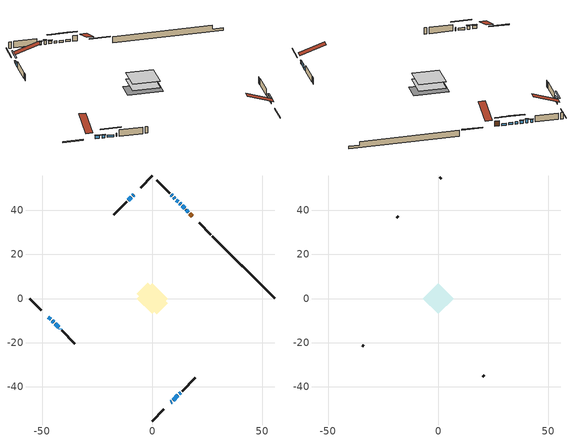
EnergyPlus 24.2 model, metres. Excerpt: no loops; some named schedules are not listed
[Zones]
conditioned space
 floor adiabatic (AdiabaticFloorConstruction): -6.96,0 0,6.96 6.96,0 0,-6.96 z1.13
 floor foundation (Slab1 construction): -7.08,2.05 -2.05,7.08 7.08,-2.05 2.05,-7.08 z-1.13
 wall outside (RimJoist1 construction): 0,-55.57 5.31,-50.26 / -55.57,0 -50.26,-5.31 / 0,55.57 -5.31,50.26 / 26.6,28.96 21.29,34.27 z1.13:1.43
 wall outside (AdiabaticWallConstruction 1): 18.19,37.37 17.04,38.52 z1.13:3.16
 wall outside (AdiabaticWallConstruction): 8.41,-47.16 8.79,-46.77 / 12.28,-43.29 12.93,-42.64 / -41.81,-13.75 -41.71,-13.86 z1.13:2.35; 9.45,-46.12 11.62,-43.94 z1.13:2.65; -47.16,-8.41 -46.12,-9.45 z1.13:2.25; -45.46,-10.11 -44.74,-10.82 z1.13:2.27; 16.39,39.18 15.31,40.26 z1.13:1.92; 14.65,40.91 13.57,41.99 / 12.92,42.65 12.38,43.19 / -8.41,47.16 -8.95,46.62 / -44.09,-11.48 -42.47,-13.1 z1.13:1.97; 11.72,43.84 10.97,44.6 z1.13:2.22; 10.31,45.26 9.72,45.85 z1.13:2.5; 9.06,46.51 8.56,47.01 z1.13:2.2; -9.6,45.96 -10.97,44.59 z1.13:2.48
 wall outside (Wall1 construction): 13.58,-41.98 19.51,-36.05 / -41.05,-14.51 -35.12,-20.44 / -11.63,43.94 -17.56,38.01 / 7.9,47.67 1.97,53.6 z1.13:3.57
 wall foundation (FoundationWall1 construction): 27.26,28.31,-1.13 27.26,28.31,1.13 52.73,2.83,1.13 52.73,2.83,-0.29 55.57,0,-0.29 55.57,0,-1.13
 window (WindowConstruction 7): 8.41,-47.16 8.79,-46.77 z1.13:2.35
 window (WindowConstruction 4): 9.45,-46.12 11.62,-43.94 z1.13:2.65
 window (WindowConstruction 5): -47.16,-8.41 -46.12,-9.45 z1.13:2.25
 window (WindowConstruction 6): -45.46,-10.11 -44.74,-10.82 z1.13:2.27
 window (WindowConstruction 10): 16.39,39.18 15.31,40.26 z1.13:1.92
 window (WindowConstruction 11): 14.65,40.91 13.57,41.99 z1.13:1.97
 window (WindowConstruction 12): 12.92,42.65 12.38,43.19 z1.13:1.97
 window (WindowConstruction 13): -8.41,47.16 -8.95,46.62 z1.13:1.97
 window (WindowConstruction 14): -44.08,-11.48 -42.47,-13.1 z1.13:1.97
 window (WindowConstruction 8): 12.28,-43.29 12.93,-42.64 z1.13:2.35
 window (WindowConstruction 9): -41.81,-13.76 -41.71,-13.86 z1.13:2.35
 window (WindowConstruction): 11.72,43.84 10.97,44.6 z1.13:2.22
 window (WindowConstruction 1): 10.31,45.26 9.72,45.85 z1.13:2.5
 window (WindowConstruction 2): 9.06,46.51 8.56,47.01 z1.13:2.2
 window (WindowConstruction 3): -9.6,45.96 -10.97,44.59 z1.13:2.48
 door (Door): 18.19,37.37 17.04,38.52 z1.13:3.16
 ceiling adiabatic (AdiabaticFloorConstruction): 0,-6.96 6.96,0 0,6.96 -6.96,0 z1.13
attic - vented
 floor to conditioned space (Floor1 construction Reversed): -6.96,0 0,6.96 6.96,0 0,-6.96 z3.57
 wall outside (Wall2 construction): 20.17,-35.4 20.82,-34.74 / -34.46,-21.1 -33.81,-21.76 / -18.21,37.35 -18.87,36.7 / 1.31,54.25 0.66,54.91 z1.13:3.57
 roof outside (Roof1 construction): 7.75,-47.81,3.57 0.97,-41.03,6.76 -0.82,-42.82,6.76 5.96,-49.6,3.57; -47.81,-7.75,3.57 -41.03,-0.97,6.76 -42.82,0.82,6.76 -49.6,-5.96,3.57; -7.75,47.81,3.57 -0.97,41.03,6.76 0.82,42.82,6.76 -5.96,49.6,3.57; 18.85,36.71,3.57 12.07,29.93,6.76 13.86,28.15,6.76 20.64,34.93,3.57
shading: 11.76,-43.8 9.31,-46.26 9.6,-46.55 12.06,-44.09 z2.86; -45.97,-9.59 -47.3,-8.27 -47.59,-8.56 -46.26,-9.88 z2.45; -44.6,-10.97 -45.6,-9.96 -45.89,-10.25 -44.89,-11.26 z2.47; 13.44,42.12 18.25,37.31 18.54,37.6 13.73,42.41 z4.56; 11.71,43.86 16.52,39.05 16.81,39.34 12,44.15 z4.61; 10.51,45.05 14.78,40.78 15.07,41.07 10.8,45.34 z4.61; -10.81,44.75 -6.54,49.02 -6.83,49.31 -11.1,45.04 z4.61; -40.6,-14.96 -45.95,-9.61 -46.24,-9.91 -40.89,-15.26 z4.61; 10.82,44.74 11.86,43.7 12.15,43.99 11.11,45.03 z2.42; 9.57,45.99 10.45,45.11 10.74,45.41 9.86,46.28 z2.7; 8.41,47.15 9.2,46.36 9.49,46.65 8.71,47.44 z2.4; -11.11,44.45 -9.46,46.1 -9.75,46.39 -11.4,44.74 z2.68
[Building]
Building 1: Terrain=Suburbs
[Site:Location]
Edmonton Intl AP_AB: Latitude {deg}=53.31; Longitude {deg}=-113.58; Time Zone {hr}=-7; Elevation {m}=723; Keep Site Location Information=Yes
[Site:GroundTemperature:Shallow]
-1.56185, -3.61833, -3.78302, -2.80711, 1.11059, 5.01004, 8.39065, 10.5322, 10.7141, 8.97234, 5.67794, 1.89811
[Site:WaterMainsTemperature]
Calculation Method=Schedule; Temperature Schedule=mains temperature schedule
[Material] Roughness=Rough; Thermal Absorptance=0.9
Name | Thickness {m} | Conductivity {W/m-K} | Density {kg/m3} | Specific Heat {J/kg-K} | Solar Absorptance | Visible Absorptance
asphalt or fiberglass shingles | 0.00635 | 0.162714 | 1121.4 | 1465.45 | 0.4 | 0.4
ceiling loosefill ins | 0.169333 | 0.0480833 | 16.02 | 1046.75 | 0.7 | 0.7
ceiling stud and cavity | 0.1397 | 0.550941 | 65.682 | 1177.47 | 0.7 | 0.7
concrete 4.0 in. | 0.1016 | 1.803125 | 2242.8 | 837.4 | 0.7 | 0.7
concrete 8.0 in. | 0.2032 | 1.803125 | 2242.8 | 837.4 | 0.7 | 0.7
door material | 0.04445 | 0.053851 | 512.64 | 1214.23 | 0.7 | 0.7
exterior vertical ins | 0.0457286 | 0.029427 | 32.04 | 1214.23 | 0.7 | 0.7
floor covering | 0.0127 | 0.0433444 | 54.468 | 1339.84 | 0.6 | 0.6
floor rigid ins; wall rigid ins | 0.512978 | 0.029427 | 32.04 | 1214.23 | 0.7 | 0.7
floor stud and cavity | 0.1397 | 1.75129 | 37.0049 | 1207.88 | 0.7 | 0.7
furniture material conditioned space 1 | 0.1524 | 0.115458 | 640.8 | 1214.23 | 0.6 | 0.6
gypsum board | 0.0127 | 0.160291 | 801 | 837.4 | 0.6 | 0.6
gypsum board 1 | 0.0127 | 0.160291 | 801 | 837.4 | 0.7 | 0.7
osb sheathing 0.5 in. | 0.0127 | 0.115458 | 512.64 | 1214.23 | 0.7 | 0.7
osb sheathing 0.75 in. | 0.01905 | 0.115458 | 512.64 | 1214.23 | 0.7 | 0.7
osb sheathing 2.0 in. | 0.0508 | 0.115458 | 512.64 | 1214.23 | 0.7 | 0.7
rim joist stud and cavity | 0.0508 | 0.0314757 | 125.044 | 1163.47 | 0.6 | 0.6
wall stud and cavity | 0.1397 | 0.100302 | 139.0536 | 1170.24 | 0.7 | 0.7
wall stud and cavity 1 | 0.0889 | 6.1454 | 50.32683 | 1063.81 | 0.6 | 0.6
wall stud and cavity 2 | 0.0889 | 0.380278 | 52.3479 | 1209.89 | 0.7 | 0.7
wall stud and cavity 3 | 0.0889 | 0.391764 | 83.0341 | 1211.67 | 0.7 | 0.7
wood siding | 0.0254 | 0.102417 | 544.68 | 1172.36 | 0.4 | 0.4
wood siding 1 | 0.00254 | 0.102417 | 544.68 | 1172.36 | 0.4 | 0.4
wood siding 2; wood siding 3; wood siding 4 | 0.0254 | 0.102417 | 544.68 | 1172.36 | 0.7 | 0.7
[WindowMaterial:SimpleGlazingSystem]
Name | U-Factor {W/m2-K} | Solar Heat Gain Coefficient
WindowMaterial | 2.47447 | 0.47
WindowMaterial 1 | 2.30697 | 0.54
WindowMaterial 10 | 2.39101 | 0.51
WindowMaterial 11 | 2.55567 | 0.45
WindowMaterial 12 | 4.732613 | 0.54
WindowMaterial 2 | 2.52046 | 0.59
WindowMaterial 3 | 2.37681 | 0.52
WindowMaterial 4 | 2.10824 | 0.62
WindowMaterial 5 | 2.234293 | 0.57
WindowMaterial 6 | 2.46482 | 0.61
WindowMaterial 7 | 2.91452 | 0.42
WindowMaterial 8 | 2.49491 | 0.6
WindowMaterial 9 | 2.90941 | 0.4
[Construction]
AdiabaticFloorConstruction: floor stud and cavity, floor rigid ins, osb sheathing 0.75 in., floor covering
AdiabaticWallConstruction: wood siding 3, wall rigid ins, wall stud and cavity 2, gypsum board
AdiabaticWallConstruction 1: wood siding 4, wall rigid ins, wall stud and cavity 2, gypsum board
Door: door material
Floor1 construction Reversed: gypsum board, ceiling stud and cavity, ceiling loosefill ins
FoundationWall1 construction: concrete 8.0 in., gypsum board 1
furniture construction conditioned space 1: furniture material conditioned space 1
PartitionWallConstruction: gypsum board, wall stud and cavity 3, gypsum board
RimJoist1 construction: wood siding 2, osb sheathing 2.0 in., rim joist stud and cavity
Roof1 construction: asphalt or fiberglass shingles
Slab1 construction: concrete 4.0 in.
Wall1 construction: wood siding, osb sheathing 0.5 in., wall stud and cavity, gypsum board
Wall2 construction: wood siding 1, wall stud and cavity 1
WindowConstruction: WindowMaterial
WindowConstruction 1: WindowMaterial 1
WindowConstruction 10: WindowMaterial 10
WindowConstruction 11; WindowConstruction 13; WindowConstruction 14: WindowMaterial 11
WindowConstruction 12: WindowMaterial 12
WindowConstruction 2: WindowMaterial 2
WindowConstruction 3: WindowMaterial 3
WindowConstruction 4: WindowMaterial 4
WindowConstruction 5: WindowMaterial 5
WindowConstruction 6: WindowMaterial 6
WindowConstruction 7: WindowMaterial 7
WindowConstruction 8: WindowMaterial 8
WindowConstruction 9: WindowMaterial 9
[Zone] Multiplier=1; Part of Total Floor Area=Yes
Name | Volume {m3}
attic - vented | 50.2885
conditioned space | 464.4
[Space]
Name | Zone | Volume {m3}
attic - vented 1 | attic - vented | 50.2885
conditioned space 1 | conditioned space | 464.4
[ZoneInfiltration:EffectiveLeakageArea]
infil attic - vented 1: Zone or Space=attic - vented 1; Schedule=Always On Discrete; Effective Air Leakage Area {cm2}=3371.13; Stack Coefficient=0.000391826; Wind Coefficient=1.33742e-05
[ZoneMixing]
whole house fan mix: Zone or Space=attic - vented; Schedule=Always On Continuous; Design Flow Rate Calculation Method=Flow/Zone; Design Flow Rate {m3/s}=0; Source Zone or Space=conditioned space
[SurfaceProperty:ExposedFoundationPerimeter]
Slab1: Exposed Perimeter Calculation Method=TotalExposedPerimeter; Total Exposed Perimeter {m}=40.032
[InternalMass] Zone or ZoneList=conditioned space; Space or SpaceList=conditioned space 1
Name | Construction | Surface Area {m2}
furniture mass conditioned space 1 | furniture construction conditioned space 1 | 75.48
partition wall mass | PartitionWallConstruction | 188.7
[Lights]
interior lighting: Zone or ZoneList or Space or SpaceList=conditioned space 1; Schedule=interior lighting schedule; Design Level Calculation Method=LightingLevel; Lighting Level {W}=343.2; Return Air Fraction=0; Fraction Radiant=0.6; Fraction Visible=0.2; Fraction Replaceable=1
[People]
occupants: Zone or ZoneList or Space or SpaceList=conditioned space 1; Number of People Schedule=occupants schedule; Number of People Calculation Method=People; Number of People=3; Fraction Radiant=0.314171; Sensible Heat Fraction=0.56303; Activity Level Schedule=occupants activity schedule; Carbon Dioxide Generation Rate {m3/s-W}=0; Enable ASHRAE 55 Comfort Warnings=No; Mean Radiant Temperature Calculation Type=EnclosureAveraged
[ElectricEquipment] Zone or ZoneList or Space or SpaceList=conditioned space 1; Design Level Calculation Method=EquipmentLevel
Name | Schedule | Design Level {W} | Fraction Latent | Fraction Radiant | Fraction Lost
clothes dryer | clothes dryer schedule | 140.772 | 0.015 | 0.081 | 0.85
clothes washer | clothes washer schedule | 32.1985 | 0.03 | 0.162 | 0.7
cooking range | cooking range schedule | 215.147 | 0.08 | 0.432 | 0.2
dishwasher | dishwasher schedule | 66.8632 | 0.3 | 0.18 | 0.4
fridge | fridge schedule | 72.9452 | 0 | 0.6 | 0
mech vent bath fan 0 | mech vent bath fan 0 schedule | 50.2 | 0 | 0 | 1
mech vent house fan | mech vent house fan schedule | 0 | 0 | 0 | 1
mech vent house fan cfis | mech vent house fan cfis schedule | 0 | 0 | 0 | 0
mech vent range fan 0 | mech vent range fan 0 schedule | 57 | 0 | 0 | 1
misc plug loads | misc plug loads schedule | 494.7 | 0.045 | 0.513 | 0.1
whole house fan | Always On Discrete | 0 | 0 | 0 | 1
[OtherEquipment] Zone or ZoneList or Space or SpaceList=conditioned space 1; Design Level Calculation Method=EquipmentLevel
Name | Fuel Type | Schedule | Design Level {W} | Fraction Latent | Fraction Radiant | Fraction Lost
clothes dryer 1 | Electricity | clothes dryer schedule | 0 | 0.015 | 0.081 | 0.85
cooking range 1 | Electricity | cooking range schedule | 0 | 0.08 | 0.432 | 0.2
general water use latent | None | general water use schedule | 62.594 | 1 | 0 | 0
general water use sensible | None | general water use schedule | -61.6891 | 0 | 0.6 | 0
mech vent house fan latent load | None | Always On Discrete | 0 | 1 | 0 | 0
mech vent house fan sensible load | None | Always On Discrete | 0 | 0 | 0 | 0
water heater energy adjustment1 | NaturalGas | Always On Discrete | 0.01 | 0 | 0 | 1
[ZoneInfiltration:DesignFlowRate] Zone or ZoneList or Space or SpaceList=conditioned space 1; Schedule=Always On Discrete; Design Flow Rate Calculation Method=Flow/Zone; Design Flow Rate {m3/s}=0
infil flow; natural vent flow; whole house fan flow
[Foundation:Kiva]
Foundation Kiva 1: Initial Indoor Air Temperature {C}=18; Wall Height Above Grade {m}=1.13002; Wall Depth Below Slab {m}=0.2032; Custom Block Material Name 1=exterior vertical ins; Custom Block Depth 1 {m}=2.26; Custom Block X Position 1 {m}=0.2159; Custom Block Z Position 1 {m}=0
[Foundation:Kiva:Settings]
Soil Conductivity {W/m-K}=0.849921; Soil Density {kg/m3}=1842.3; Soil Specific Heat {J/kg-K}=418.7; Ground Solar Absorptivity=0.9; Ground Thermal Absorptivity=0.9; Ground Surface Roughness {m}=0.03; Far-Field Width {m}=40; Deep-Ground Boundary Condition=ZeroFlux; Deep-Ground Depth {m}=40; Minimum Cell Dimension {m}=0.2; Maximum Cell Growth Coefficient=3; Simulation Timestep=Timestep
[Exterior:Lights]
exterior lighting: Schedule=exterior lighting schedule; Design Level {W}=75.6
[Schedule:Constant]
Name | Hourly Value
Always On Continuous; mech vent house fan schedule; mech vent house fan cfis schedule; Always On Discrete | 1
occupants activity schedule | 117.228
fridge schedule | 0
[Schedule:Week:Daily]
interior lighting schedule Week Rule - Jan1-Jan27: interior lighting schedule day, interior lighting schedule day, interior lighting schedule day, interior lighting schedule day, interior lighting schedule day, interior lighting schedule day, interior lighting schedule day, interior lighting schedule default day, interior lighting schedule default day, interior lighting schedule default day, interior lighting schedule default day, interior lighting schedule default day
interior lighting schedule Week Rule - Jan28-Feb3: interior lighting schedule day, interior lighting schedule day, interior lighting schedule day, interior lighting schedule day, interior lighting schedule day 1, interior lighting schedule day 1, interior lighting schedule day 1, interior lighting schedule default day, interior lighting schedule default day, interior lighting schedule default day, interior lighting schedule default day, interior lighting schedule default day
interior lighting schedule Week Rule - Feb4-Feb24: interior lighting schedule day 1, interior lighting schedule day 1, interior lighting schedule day 1, interior lighting schedule day 1, interior lighting schedule day 1, interior lighting schedule day 1, interior lighting schedule day 1, interior lighting schedule default day, interior lighting schedule default day, interior lighting schedule default day, interior lighting schedule default day, interior lighting schedule default day
interior lighting schedule Week Rule - Feb25-Mar3: interior lighting schedule day 1, interior lighting schedule day 1, interior lighting schedule day 1, interior lighting schedule day 1, interior lighting schedule day 2, interior lighting schedule day 2, interior lighting schedule day 2, interior lighting schedule default day, interior lighting schedule default day, interior lighting schedule default day, interior lighting schedule default day, interior lighting schedule default day
interior lighting schedule Week Rule - Mar4-Mar31: interior lighting schedule day 2, interior lighting schedule day 2, interior lighting schedule day 2, interior lighting schedule day 2, interior lighting schedule day 2, interior lighting schedule day 2, interior lighting schedule day 2, interior lighting schedule default day, interior lighting schedule default day, interior lighting schedule default day, interior lighting schedule default day, interior lighting schedule default day
interior lighting schedule Week Rule - Apr1-Apr28: interior lighting schedule day 3, interior lighting schedule day 3, interior lighting schedule day 3, interior lighting schedule day 3, interior lighting schedule day 3, interior lighting schedule day 3, interior lighting schedule day 3, interior lighting schedule default day, interior lighting schedule default day, interior lighting schedule default day, interior lighting schedule default day, interior lighting schedule default day
interior lighting schedule Week Rule - Apr29-May5: interior lighting schedule day 3, interior lighting schedule day 3, interior lighting schedule day 4, interior lighting schedule day 4, interior lighting schedule day 4, interior lighting schedule day 4, interior lighting schedule day 4, interior lighting schedule default day, interior lighting schedule default day, interior lighting schedule default day, interior lighting schedule default day, interior lighting schedule default day
interior lighting schedule Week Rule - May6-May26: interior lighting schedule day 4, interior lighting schedule day 4, interior lighting schedule day 4, interior lighting schedule day 4, interior lighting schedule day 4, interior lighting schedule day 4, interior lighting schedule day 4, interior lighting schedule default day, interior lighting schedule default day, interior lighting schedule default day, interior lighting schedule default day, interior lighting schedule default day
interior lighting schedule Week Rule - May27-Jun2: interior lighting schedule day 4, interior lighting schedule day 4, interior lighting schedule day 4, interior lighting schedule day 4, interior lighting schedule day 4, interior lighting schedule day 5, interior lighting schedule day 5, interior lighting schedule default day, interior lighting schedule default day, interior lighting schedule default day, interior lighting schedule default day, interior lighting schedule default day
interior lighting schedule Week Rule - Jun3-Jun30: interior lighting schedule day 5, interior lighting schedule day 5, interior lighting schedule day 5, interior lighting schedule day 5, interior lighting schedule day 5, interior lighting schedule day 5, interior lighting schedule day 5, interior lighting schedule default day, interior lighting schedule default day, interior lighting schedule default day, interior lighting schedule default day, interior lighting schedule default day
interior lighting schedule Week Rule - Jul1-Jul28: interior lighting schedule day 6, interior lighting schedule day 6, interior lighting schedule day 6, interior lighting schedule day 6, interior lighting schedule day 6, interior lighting schedule day 6, interior lighting schedule day 6, interior lighting schedule default day, interior lighting schedule default day, interior lighting schedule default day, interior lighting schedule default day, interior lighting schedule default day
interior lighting schedule Week Rule - Jul29-Aug4: interior lighting schedule day 6, interior lighting schedule day 6, interior lighting schedule day 6, interior lighting schedule day 7, interior lighting schedule day 7, interior lighting schedule day 7, interior lighting schedule day 7, interior lighting schedule default day, interior lighting schedule default day, interior lighting schedule default day, interior lighting schedule default day, interior lighting schedule default day
interior lighting schedule Week Rule - Aug5-Aug25: interior lighting schedule day 7, interior lighting schedule day 7, interior lighting schedule day 7, interior lighting schedule day 7, interior lighting schedule day 7, interior lighting schedule day 7, interior lighting schedule day 7, interior lighting schedule default day, interior lighting schedule default day, interior lighting schedule default day, interior lighting schedule default day, interior lighting schedule default day
interior lighting schedule Week Rule - Aug26-Sep1: interior lighting schedule day 7, interior lighting schedule day 7, interior lighting schedule day 7, interior lighting schedule day 7, interior lighting schedule day 7, interior lighting schedule day 7, interior lighting schedule day 8, interior lighting schedule default day, interior lighting schedule default day, interior lighting schedule default day, interior lighting schedule default day, interior lighting schedule default day
interior lighting schedule Week Rule - Sep2-Sep29: interior lighting schedule day 8, interior lighting schedule day 8, interior lighting schedule day 8, interior lighting schedule day 8, interior lighting schedule day 8, interior lighting schedule day 8, interior lighting schedule day 8, interior lighting schedule default day, interior lighting schedule default day, interior lighting schedule default day, interior lighting schedule default day, interior lighting schedule default day
interior lighting schedule Week Rule - Sep30-Oct6: interior lighting schedule day 8, interior lighting schedule day 9, interior lighting schedule day 9, interior lighting schedule day 9, interior lighting schedule day 9, interior lighting schedule day 9, interior lighting schedule day 9, interior lighting schedule default day, interior lighting schedule default day, interior lighting schedule default day, interior lighting schedule default day, interior lighting schedule default day
interior lighting schedule Week Rule - Oct7-Oct27: interior lighting schedule day 9, interior lighting schedule day 9, interior lighting schedule day 9, interior lighting schedule day 9, interior lighting schedule day 9, interior lighting schedule day 9, interior lighting schedule day 9, interior lighting schedule default day, interior lighting schedule default day, interior lighting schedule default day, interior lighting schedule default day, interior lighting schedule default day
interior lighting schedule Week Rule - Oct28-Nov3: interior lighting schedule day 9, interior lighting schedule day 9, interior lighting schedule day 9, interior lighting schedule day 9, interior lighting schedule day 10, interior lighting schedule day 10, interior lighting schedule day 10, interior lighting schedule default day, interior lighting schedule default day, interior lighting schedule default day, interior lighting schedule default day, interior lighting schedule default day
interior lighting schedule Week Rule - Nov4-Nov24: interior lighting schedule day 10, interior lighting schedule day 10, interior lighting schedule day 10, interior lighting schedule day 10, interior lighting schedule day 10, interior lighting schedule day 10, interior lighting schedule day 10, interior lighting schedule default day, interior lighting schedule default day, interior lighting schedule default day, interior lighting schedule default day, interior lighting schedule default day
interior lighting schedule Week Rule - Nov25-Dec1: interior lighting schedule day 10, interior lighting schedule day 10, interior lighting schedule day 10, interior lighting schedule day 10, interior lighting schedule day 10, interior lighting schedule day 10, interior lighting schedule day 11, interior lighting schedule default day, interior lighting schedule default day, interior lighting schedule default day, interior lighting schedule default day, interior lighting schedule default day
interior lighting schedule Week Rule - Dec2-Dec31: interior lighting schedule day 11, interior lighting schedule day 11, interior lighting schedule day 11, interior lighting schedule day 11, interior lighting schedule day 11, interior lighting schedule day 11, interior lighting schedule day 11, interior lighting schedule default day, interior lighting schedule default day, interior lighting schedule default day, interior lighting schedule default day, interior lighting schedule default day
occupants schedule Week Rule - Jan1-Dec31: occupants schedule day, occupants schedule day, occupants schedule day, occupants schedule day, occupants schedule day, occupants schedule day, occupants schedule day, occupants schedule default day, occupants schedule default day, occupants schedule default day, occupants schedule default day, occupants schedule default day
clothes dryer schedule Week Rule - Jan1-Dec31: clothes dryer schedule day, clothes dryer schedule day, clothes dryer schedule day, clothes dryer schedule day, clothes dryer schedule day, clothes dryer schedule day, clothes dryer schedule day, clothes dryer schedule default day, clothes dryer schedule default day, clothes dryer schedule default day, clothes dryer schedule default day, clothes dryer schedule default day
clothes washer schedule Week Rule - Jan1-Dec31: clothes washer schedule day, clothes washer schedule day, clothes washer schedule day, clothes washer schedule day, clothes washer schedule day, clothes washer schedule day, clothes washer schedule day, clothes washer schedule default day, clothes washer schedule default day, clothes washer schedule default day, clothes washer schedule default day, clothes washer schedule default day
cooking range schedule Week Rule - Jan1-Dec31: cooking range schedule day, cooking range schedule day, cooking range schedule day, cooking range schedule day, cooking range schedule day, cooking range schedule day, cooking range schedule day, cooking range schedule default day, cooking range schedule default day, cooking range schedule default day, cooking range schedule default day, cooking range schedule default day
dishwasher schedule Week Rule - Jan1-Dec31: dishwasher schedule day, dishwasher schedule day, dishwasher schedule day, dishwasher schedule day, dishwasher schedule day, dishwasher schedule day, dishwasher schedule day, dishwasher schedule default day, dishwasher schedule default day, dishwasher schedule default day, dishwasher schedule default day, dishwasher schedule default day
mech vent bath fan 0 schedule Week Rule - Jan1-Dec31: mech vent bath fan 0 schedule day, mech vent bath fan 0 schedule day, mech vent bath fan 0 schedule day, mech vent bath fan 0 schedule day, mech vent bath fan 0 schedule day, mech vent bath fan 0 schedule day, mech vent bath fan 0 schedule day, mech vent bath fan 0 schedule default day, mech vent bath fan 0 schedule default day, mech vent bath fan 0 schedule default day, mech vent bath fan 0 schedule default day, mech vent bath fan 0 schedule default day
mech vent range fan 0 schedule Week Rule - Jan1-Dec31: mech vent range fan 0 schedule day, mech vent range fan 0 schedule day, mech vent range fan 0 schedule day, mech vent range fan 0 schedule day, mech vent range fan 0 schedule day, mech vent range fan 0 schedule day, mech vent range fan 0 schedule day, mech vent range fan 0 schedule default day, mech vent range fan 0 schedule default day, mech vent range fan 0 schedule default day, mech vent range fan 0 schedule default day, mech vent range fan 0 schedule default day
misc plug loads schedule Week Rule - Jan1-Dec31: misc plug loads schedule day, misc plug loads schedule day, misc plug loads schedule day, misc plug loads schedule day, misc plug loads schedule day, misc plug loads schedule day, misc plug loads schedule day, misc plug loads schedule default day, misc plug loads schedule default day, misc plug loads schedule default day, misc plug loads schedule default day, misc plug loads schedule default day
general water use schedule Week Rule - Jan1-Dec31: general water use schedule day, general water use schedule day, general water use schedule day, general water use schedule day, general water use schedule day, general water use schedule day, general water use schedule day, general water use schedule default day, general water use schedule default day, general water use schedule default day, general water use schedule default day, general water use schedule default day
exterior lighting schedule Week Rule - Jan1-Jan27: exterior lighting schedule day, exterior lighting schedule day, exterior lighting schedule day, exterior lighting schedule day, exterior lighting schedule day, exterior lighting schedule day, exterior lighting schedule day, exterior lighting schedule default day, exterior lighting schedule default day, exterior lighting schedule default day, exterior lighting schedule default day, exterior lighting schedule default day
exterior lighting schedule Week Rule - Jan28-Feb3: exterior lighting schedule day, exterior lighting schedule day, exterior lighting schedule day, exterior lighting schedule day, exterior lighting schedule day 1, exterior lighting schedule day 1, exterior lighting schedule day 1, exterior lighting schedule default day, exterior lighting schedule default day, exterior lighting schedule default day, exterior lighting schedule default day, exterior lighting schedule default day
exterior lighting schedule Week Rule - Feb4-Feb24: exterior lighting schedule day 1, exterior lighting schedule day 1, exterior lighting schedule day 1, exterior lighting schedule day 1, exterior lighting schedule day 1, exterior lighting schedule day 1, exterior lighting schedule day 1, exterior lighting schedule default day, exterior lighting schedule default day, exterior lighting schedule default day, exterior lighting schedule default day, exterior lighting schedule default day
exterior lighting schedule Week Rule - Feb25-Mar3: exterior lighting schedule day 1, exterior lighting schedule day 1, exterior lighting schedule day 1, exterior lighting schedule day 1, exterior lighting schedule day 2, exterior lighting schedule day 2, exterior lighting schedule day 2, exterior lighting schedule default day, exterior lighting schedule default day, exterior lighting schedule default day, exterior lighting schedule default day, exterior lighting schedule default day
exterior lighting schedule Week Rule - Mar4-Mar31: exterior lighting schedule day 2, exterior lighting schedule day 2, exterior lighting schedule day 2, exterior lighting schedule day 2, exterior lighting schedule day 2, exterior lighting schedule day 2, exterior lighting schedule day 2, exterior lighting schedule default day, exterior lighting schedule default day, exterior lighting schedule default day, exterior lighting schedule default day, exterior lighting schedule default day
exterior lighting schedule Week Rule - Apr1-Apr28: exterior lighting schedule day 3, exterior lighting schedule day 3, exterior lighting schedule day 3, exterior lighting schedule day 3, exterior lighting schedule day 3, exterior lighting schedule day 3, exterior lighting schedule day 3, exterior lighting schedule default day, exterior lighting schedule default day, exterior lighting schedule default day, exterior lighting schedule default day, exterior lighting schedule default day
exterior lighting schedule Week Rule - Apr29-May5: exterior lighting schedule day 3, exterior lighting schedule day 3, exterior lighting schedule day 4, exterior lighting schedule day 4, exterior lighting schedule day 4, exterior lighting schedule day 4, exterior lighting schedule day 4, exterior lighting schedule default day, exterior lighting schedule default day, exterior lighting schedule default day, exterior lighting schedule default day, exterior lighting schedule default day
exterior lighting schedule Week Rule - May6-May26: exterior lighting schedule day 4, exterior lighting schedule day 4, exterior lighting schedule day 4, exterior lighting schedule day 4, exterior lighting schedule day 4, exterior lighting schedule day 4, exterior lighting schedule day 4, exterior lighting schedule default day, exterior lighting schedule default day, exterior lighting schedule default day, exterior lighting schedule default day, exterior lighting schedule default day
exterior lighting schedule Week Rule - May27-Jun2: exterior lighting schedule day 4, exterior lighting schedule day 4, exterior lighting schedule day 4, exterior lighting schedule day 4, exterior lighting schedule day 4, exterior lighting schedule day 5, exterior lighting schedule day 5, exterior lighting schedule default day, exterior lighting schedule default day, exterior lighting schedule default day, exterior lighting schedule default day, exterior lighting schedule default day
exterior lighting schedule Week Rule - Jun3-Jun30: exterior lighting schedule day 5, exterior lighting schedule day 5, exterior lighting schedule day 5, exterior lighting schedule day 5, exterior lighting schedule day 5, exterior lighting schedule day 5, exterior lighting schedule day 5, exterior lighting schedule default day, exterior lighting schedule default day, exterior lighting schedule default day, exterior lighting schedule default day, exterior lighting schedule default day
exterior lighting schedule Week Rule - Jul1-Jul28: exterior lighting schedule day 6, exterior lighting schedule day 6, exterior lighting schedule day 6, exterior lighting schedule day 6, exterior lighting schedule day 6, exterior lighting schedule day 6, exterior lighting schedule day 6, exterior lighting schedule default day, exterior lighting schedule default day, exterior lighting schedule default day, exterior lighting schedule default day, exterior lighting schedule default day
exterior lighting schedule Week Rule - Jul29-Aug4: exterior lighting schedule day 6, exterior lighting schedule day 6, exterior lighting schedule day 6, exterior lighting schedule day 7, exterior lighting schedule day 7, exterior lighting schedule day 7, exterior lighting schedule day 7, exterior lighting schedule default day, exterior lighting schedule default day, exterior lighting schedule default day, exterior lighting schedule default day, exterior lighting schedule default day
exterior lighting schedule Week Rule - Aug5-Aug25: exterior lighting schedule day 7, exterior lighting schedule day 7, exterior lighting schedule day 7, exterior lighting schedule day 7, exterior lighting schedule day 7, exterior lighting schedule day 7, exterior lighting schedule day 7, exterior lighting schedule default day, exterior lighting schedule default day, exterior lighting schedule default day, exterior lighting schedule default day, exterior lighting schedule default day
exterior lighting schedule Week Rule - Aug26-Sep1: exterior lighting schedule day 7, exterior lighting schedule day 7, exterior lighting schedule day 7, exterior lighting schedule day 7, exterior lighting schedule day 7, exterior lighting schedule day 7, exterior lighting schedule day 8, exterior lighting schedule default day, exterior lighting schedule default day, exterior lighting schedule default day, exterior lighting schedule default day, exterior lighting schedule default day
exterior lighting schedule Week Rule - Sep2-Sep29: exterior lighting schedule day 8, exterior lighting schedule day 8, exterior lighting schedule day 8, exterior lighting schedule day 8, exterior lighting schedule day 8, exterior lighting schedule day 8, exterior lighting schedule day 8, exterior lighting schedule default day, exterior lighting schedule default day, exterior lighting schedule default day, exterior lighting schedule default day, exterior lighting schedule default day
exterior lighting schedule Week Rule - Sep30-Oct6: exterior lighting schedule day 8, exterior lighting schedule day 9, exterior lighting schedule day 9, exterior lighting schedule day 9, exterior lighting schedule day 9, exterior lighting schedule day 9, exterior lighting schedule day 9, exterior lighting schedule default day, exterior lighting schedule default day, exterior lighting schedule default day, exterior lighting schedule default day, exterior lighting schedule default day
exterior lighting schedule Week Rule - Oct7-Oct27: exterior lighting schedule day 9, exterior lighting schedule day 9, exterior lighting schedule day 9, exterior lighting schedule day 9, exterior lighting schedule day 9, exterior lighting schedule day 9, exterior lighting schedule day 9, exterior lighting schedule default day, exterior lighting schedule default day, exterior lighting schedule default day, exterior lighting schedule default day, exterior lighting schedule default day
exterior lighting schedule Week Rule - Oct28-Nov3: exterior lighting schedule day 9, exterior lighting schedule day 9, exterior lighting schedule day 9, exterior lighting schedule day 9, exterior lighting schedule day 10, exterior lighting schedule day 10, exterior lighting schedule day 10, exterior lighting schedule default day, exterior lighting schedule default day, exterior lighting schedule default day, exterior lighting schedule default day, exterior lighting schedule default day
exterior lighting schedule Week Rule - Nov4-Nov24: exterior lighting schedule day 10, exterior lighting schedule day 10, exterior lighting schedule day 10, exterior lighting schedule day 10, exterior lighting schedule day 10, exterior lighting schedule day 10, exterior lighting schedule day 10, exterior lighting schedule default day, exterior lighting schedule default day, exterior lighting schedule default day, exterior lighting schedule default day, exterior lighting schedule default day
[Schedule:Year]
interior lighting schedule: interior lighting schedule Week Rule - Jan1-Jan27, 1, 1, 1, 27, interior lighting schedule Week Rule - Jan28-Feb3, 1, 28, 2, 3, interior lighting schedule Week Rule - Feb4-Feb24, 2, 4, 2, 24, interior lighting schedule Week Rule - Feb25-Mar3, 2, 25, 3, 3, interior lighting schedule Week Rule - Mar4-Mar31, 3, 4, 3, 31, interior lighting schedule Week Rule - Apr1-Apr28, 4, 1, 4, 28, interior lighting schedule Week Rule - Apr29-May5, 4, 29, 5, 5, interior lighting schedule Week Rule - May6-May26, 5, 6, 5, 26, interior lighting schedule Week Rule - May27-Jun2, 5, 27, 6, 2, interior lighting schedule Week Rule - Jun3-Jun30, 6, 3, 6, 30, interior lighting schedule Week Rule - Jul1-Jul28, 7, 1, 7, 28, interior lighting schedule Week Rule - Jul29-Aug4, 7, 29, 8, 4, interior lighting schedule Week Rule - Aug5-Aug25, 8, 5, 8, 25, interior lighting schedule Week Rule - Aug26-Sep1, 8, 26, 9, 1, interior lighting schedule Week Rule - Sep2-Sep29, 9, 2, 9, 29, interior lighting schedule Week Rule - Sep30-Oct6, 9, 30, 10, 6, interior lighting schedule Week Rule - Oct7-Oct27, 10, 7, 10, 27, interior lighting schedule Week Rule - Oct28-Nov3, 10, 28, 11, 3, interior lighting schedule Week Rule - Nov4-Nov24, 11, 4, 11, 24, interior lighting schedule Week Rule - Nov25-Dec1, 11, 25, 12, 1, interior lighting schedule Week Rule - Dec2-Dec31, 12, 2, 12, 31
occupants schedule: occupants schedule Week Rule - Jan1-Dec31, 1, 1, 12, 31
clothes dryer schedule: clothes dryer schedule Week Rule - Jan1-Dec31, 1, 1, 12, 31
clothes washer schedule: clothes washer schedule Week Rule - Jan1-Dec31, 1, 1, 12, 31
cooking range schedule: cooking range schedule Week Rule - Jan1-Dec31, 1, 1, 12, 31
dishwasher schedule: dishwasher schedule Week Rule - Jan1-Dec31, 1, 1, 12, 31
mech vent bath fan 0 schedule: mech vent bath fan 0 schedule Week Rule - Jan1-Dec31, 1, 1, 12, 31
mech vent range fan 0 schedule: mech vent range fan 0 schedule Week Rule - Jan1-Dec31, 1, 1, 12, 31
misc plug loads schedule: misc plug loads schedule Week Rule - Jan1-Dec31, 1, 1, 12, 31
general water use schedule: general water use schedule Week Rule - Jan1-Dec31, 1, 1, 12, 31
exterior lighting schedule: exterior lighting schedule Week Rule - Jan1-Jan27, 1, 1, 1, 27, exterior lighting schedule Week Rule - Jan28-Feb3, 1, 28, 2, 3, exterior lighting schedule Week Rule - Feb4-Feb24, 2, 4, 2, 24, exterior lighting schedule Week Rule - Feb25-Mar3, 2, 25, 3, 3, exterior lighting schedule Week Rule - Mar4-Mar31, 3, 4, 3, 31, exterior lighting schedule Week Rule - Apr1-Apr28, 4, 1, 4, 28, exterior lighting schedule Week Rule - Apr29-May5, 4, 29, 5, 5, exterior lighting schedule Week Rule - May6-May26, 5, 6, 5, 26, exterior lighting schedule Week Rule - May27-Jun2, 5, 27, 6, 2, exterior lighting schedule Week Rule - Jun3-Jun30, 6, 3, 6, 30, exterior lighting schedule Week Rule - Jul1-Jul28, 7, 1, 7, 28, exterior lighting schedule Week Rule - Jul29-Aug4, 7, 29, 8, 4, exterior lighting schedule Week Rule - Aug5-Aug25, 8, 5, 8, 25, exterior lighting schedule Week Rule - Aug26-Sep1, 8, 26, 9, 1, exterior lighting schedule Week Rule - Sep2-Sep29, 9, 2, 9, 29, exterior lighting schedule Week Rule - Sep30-Oct6, 9, 30, 10, 6, exterior lighting schedule Week Rule - Oct7-Oct27, 10, 7, 10, 27, exterior lighting schedule Week Rule - Oct28-Nov3, 10, 28, 11, 3, exterior lighting schedule Week Rule - Nov4-Nov24, 11, 4, 11, 24, exterior lighting schedule Week Rule - Nov25-Dec1, 11, 25, 12, 1, exterior lighting schedule Week Rule - Dec2-Dec31, 12, 2, 12, 31
[Schedule:Compact]
mains temperature schedule: Through: 01/01, For: AllDays, Until: 24:00, 3.97167, Through: 01/02, For: AllDays, Until: 24:00, 3.90778, Through: 01/03, For: AllDays, Until: 24:00, 3.84556, Through: 01/04, For: AllDays, Until: 24:00, 3.78389, Through: 01/05, For: AllDays, Until: 24:00, 3.72278, Through: 01/06, For: AllDays, Until: 24:00, 3.66278, Through: 01/07, For: AllDays, Until: 24:00, 3.60389, Through: 01/08, For: AllDays, Until: 24:00, 3.54556, Through: 01/09, For: AllDays, Until: 24:00, 3.48833, Through: 01/10, For: AllDays, Until: 24:00, 3.43167, Through: 01/11, For: AllDays, Until: 24:00, 3.37611, Through: 01/12, For: AllDays, Until: 24:00, 3.32167, Through: 01/13, For: AllDays, Until: 24:00, 3.26833, Through: 01/14, For: AllDays, Until: 24:00, 3.21556, Through: 01/15, For: AllDays, Until: 24:00, 3.16444, Through: 01/16, For: AllDays, Until: 24:00, 3.11389, Through: 01/17, For: AllDays, Until: 24:00, 3.06444, Through: 01/18, For: AllDays, Until: 24:00, 3.01611, Through: 01/19, For: AllDays, Until: 24:00, 2.96889, Through: 01/20, For: AllDays, Until: 24:00, 2.92278, Through: 01/21, For: AllDays, Until: 24:00, 2.87722, Through: 01/22, For: AllDays, Until: 24:00, 2.83333, Through: 01/23, For: AllDays, Until: 24:00, 2.79056, Through: 01/24, For: AllDays, Until: 24:00, 2.74889, Through: 01/25, For: AllDays, Until: 24:00, 2.70833, Through: 01/26, For: AllDays, Until: 24:00, 2.66889, Through: 01/27, For: AllDays, Until: 24:00, 2.63056, Through: 01/28, For: AllDays, Until: 24:00, 2.59333, Through: 01/29, For: AllDays, Until: 24:00, 2.55778, Through: 01/30, For: AllDays, Until: 24:00, 2.52278, Through: 01/31, For: AllDays, Until: 24:00, 2.48944, Through: 02/01, For: AllDays, Until: 24:00, 2.45722, Through: 02/02, For: AllDays, Until: 24:00, 2.42611, Through: 02/03, For: AllDays, Until: 24:00, 2.39667, Through: 02/04, For: AllDays, Until: 24:00, 2.36833, Through: 02/05, For: AllDays, Until: 24:00, 2.34111, Through: 02/06, For: AllDays, Until: 24:00, 2.315, Through: 02/07, For: AllDays, Until: 24:00, 2.29056, Through: 02/08, For: AllDays, Until: 24:00, 2.26722, Through: 02/09, For: AllDays, Until: 24:00, 2.245, Through: 02/10, For: AllDays, Until: 24:00, 2.22444, Through: 02/11, For: AllDays, Until: 24:00, 2.20444, Through: 02/12, For: AllDays, Until: 24:00, 2.18667, Through: 02/13, For: AllDays, Until: 24:00, 2.17, Through: 02/14, For: AllDays, Until: 24:00, 2.15444, Through: 02/15, For: AllDays, Until: 24:00, 2.14, Through: 02/16, For: AllDays, Until: 24:00, 2.12722, Through: 02/17, For: AllDays, Until: 24:00, 2.11556, Through: 02/18, For: AllDays, Until: 24:00, 2.10556, Through: 02/19, For: AllDays, Until: 24:00, 2.09667, Through: 02/20, For: AllDays, Until: 24:00, 2.08889, Through: 02/21, For: AllDays, Until: 24:00, 2.08278, Through: 02/22, For: AllDays, Until: 24:00, 2.07833, Through: 02/23, For: AllDays, Until: 24:00, 2.07444, Through: 02/24, For: AllDays, Until: 24:00, 2.07278, Through: 02/25, For: AllDays, Until: 24:00, 2.07167, Through: 02/26, For: AllDays, Until: 24:00, 2.07222, Through: 02/27, For: AllDays, Until: 24:00, 2.07444, Through: 02/28, For: AllDays, Until: 24:00, 2.07778, Through: 03/01, For: AllDays, Until: 24:00, 2.08222, Through: 03/02, For: AllDays, Until: 24:00, 2.08833, Through: 03/03, For: AllDays, Until: 24:00, 2.09556, Through: 03/04, For: AllDays, Until: 24:00, 2.10444, Through: 03/05, For: AllDays, Until: 24:00, 2.11444, Through: 03/06, For: AllDays, Until: 24:00, 2.12556, Through: 03/07, For: AllDays, Until: 24:00, 2.13833, Through: 03/08, For: AllDays, Until: 24:00, 2.15278, Through: 03/09, For: AllDays, Until: 24:00, 2.16778, Through: 03/10, For: AllDays, Until: 24:00, 2.18444, Through: 03/11, For: AllDays, Until: 24:00, 2.20278, Through: 03/12, For: AllDays, Until: 24:00, 2.22167, Through: 03/13, For: AllDays, Until: 24:00, 2.24278, Through: 03/14, For: AllDays, Until: 24:00, 2.26444, Through: 03/15, For: AllDays, Until: 24:00, 2.28778, Through: 03/16, For: AllDays, Until: 24:00, 2.31222, Through: 03/17, For: AllDays, Until: 24:00, 2.33778, Through: 03/18, For: AllDays, Until: 24:00, 2.365, Through: 03/19, For: AllDays, Until: 24:00, 2.39333, Through: 03/20, For: AllDays, Until: 24:00, 2.42278, Through: 03/21, For: AllDays, Until: 24:00, 2.45389, Through: 03/22, For: AllDays, Until: 24:00, 2.48611, Through: 03/23, For: AllDays, Until: 24:00, 2.51889, Through: 03/24, For: AllDays, Until: 24:00, 2.55389, Through: 03/25, For: AllDays, Until: 24:00, 2.58944, Through: 03/26, For: AllDays, Until: 24:00, 2.62611, Through: 03/27, For: AllDays, Until: 24:00, 2.66444, Through: 03/28, For: AllDays, Until: 24:00, 2.70389, Through: 03/29, For: AllDays, Until: 24:00, 2.74389, Through: 03/30, For: AllDays, Until: 24:00, 2.78556, Through: 03/31, For: AllDays, Until: 24:00, 2.82833, Through: 04/01, For: AllDays, Until: 24:00, 2.87222, Through: 04/02, For: AllDays, Until: 24:00, 2.91722, Through: 04/03, For: AllDays, Until: 24:00, 2.96333, Through: 04/04, For: AllDays, Until: 24:00, 3.01056, Through: 04/05, For: AllDays, Until: 24:00, 3.05889, Through: 04/06, For: AllDays, Until: 24:00, 3.10833, Through: 04/07, For: AllDays, Until: 24:00, 3.15833, Through: 04/08, For: AllDays, Until: 24:00, 3.21, Through: 04/09, For: AllDays, Until: 24:00, 3.26222, Through: 04/10, For: AllDays, Until: 24:00, 3.31556, Through: 04/11, For: AllDays, Until: 24:00, 3.37, Through: 04/12, For: AllDays, Until: 24:00, 3.42556, Through: 04/13, For: AllDays, Until: 24:00, 3.48167, Through: 04/14, For: AllDays, Until: 24:00, 3.53889, Through: 04/15, For: AllDays, Until: 24:00, 3.59722, Through: 04/16, For: AllDays, Until: 24:00, 3.65611, Through: 04/17, For: AllDays, Until: 24:00, 3.71611, Through: 04/18, For: AllDays, Until: 24:00, 3.77667, Through: 04/19, For: AllDays, Until: 24:00, 3.83833, Through: 04/20, For: AllDays, Until: 24:00, 3.90111, Through: 04/21, For: AllDays, Until: 24:00, 3.96444, Through: 04/22, For: AllDays, Until: 24:00, 4.02833, Through: 04/23, For: AllDays, Until: 24:00, 4.09333, Through: 04/24, For: AllDays, Until: 24:00, 4.15889, Through: 04/25, For: AllDays, Until: 24:00, 4.225, Through: 04/26, For: AllDays, Until: 24:00, 4.29222, Through: 04/27, For: AllDays, Until: 24:00, 4.36, Through: 04/28, For: AllDays, Until: 24:00, 4.42833, Through: 04/29, For: AllDays, Until: 24:00, 4.49722, Through: 04/30, For: AllDays, Until: 24:00, 4.56667, Through: 05/01, For: AllDays, Until: 24:00, 4.63722, Through: 05/02, For: AllDays, Until: 24:00, 4.70833, Through: 05/03, For: AllDays, Until: 24:00, 4.77944, Through: 05/04, For: AllDays, Until: 24:00, 4.85167, Through: 05/05, For: AllDays, Until: 24:00, 4.92389, Through: 05/06, For: AllDays, Until: 24:00, 4.99722, Through: 05/07, For: AllDays, Until: 24:00, 5.07056, Through: 05/08, For: AllDays, Until: 24:00, 5.145, Through: 05/09, For: AllDays, Until: 24:00, 5.21944, Through: 05/10, For: AllDays, Until: 24:00, 5.29389, Through: 05/11, For: AllDays, Until: 24:00, 5.36944, Through: 05/12, For: AllDays, Until: 24:00, 5.445, Through: 05/13, For: AllDays, Until: 24:00, 5.52111, Through: 05/14, For: AllDays, Until: 24:00, 5.59722, Through: 05/15, For: AllDays, Until: 24:00, 5.67389, Through: 05/16, For: AllDays, Until: 24:00, 5.75056, Through: 05/17, For: AllDays, Until: 24:00, 5.82778, Through: 05/18, For: AllDays, Until: 24:00, 5.90556, Through: 05/19, For: AllDays, Until: 24:00, 5.98278, Through: 05/20, For: AllDays, Until: 24:00, 6.06056, Through: 05/21, For: AllDays, Until: 24:00, 6.13889, Through: 05/22, For: AllDays, Until: 24:00, 6.21667, Through: 05/23, For: AllDays, Until: 24:00, 6.295, Through: 05/24, For: AllDays, Until: 24:00, 6.37333, Through: 05/25, For: AllDays, Until: 24:00, 6.45222, Through: 05/26, For: AllDays, Until: 24:00, 6.53056, Through: 05/27, For: AllDays, Until: 24:00, 6.60889, Through: 05/28, For: AllDays, Until: 24:00, 6.68778, Through: 05/29, For: AllDays, Until: 24:00, 6.76611, Through: 05/30, For: AllDays, Until: 24:00, 6.84444, Through: 05/31, For: AllDays, Until: 24:00, 6.92278, Through: 06/01, For: AllDays, Until: 24:00, 7.00111, Through: 06/02, For: AllDays, Until: 24:00, 7.07944, Through: 06/03, For: AllDays, Until: 24:00, 7.15778, Through: 06/04, For: AllDays, Until: 24:00, 7.23556, Through: 06/05, For: AllDays, Until: 24:00, 7.31333, Through: 06/06, For: AllDays, Until: 24:00, 7.39056, Through: 06/07, For: AllDays, Until: 24:00, 7.46833, Through: 06/08, For: AllDays, Until: 24:00, 7.545, Through: 06/09, For: AllDays, Until: 24:00, 7.62222, Through: 06/10, For: AllDays, Until: 24:00, 7.69833, Through: 06/11, For: AllDays, Until: 24:00, 7.775, Through: 06/12, For: AllDays, Until: 24:00, 7.85056, Through: 06/13, For: AllDays, Until: 24:00, 7.92611, Through: 06/14, For: AllDays, Until: 24:00, 8.00111, Through: 06/15, For: AllDays, Until: 24:00, 8.07611, Through: 06/16, For: AllDays, Until: 24:00, 8.15056, Through: 06/17, For: AllDays, Until: 24:00, 8.22389, Through: 06/18, For: AllDays, Until: 24:00, 8.29778, Through: 06/19, For: AllDays, Until: 24:00, 8.37056, Through: 06/20, For: AllDays, Until: 24:00, 8.44278, Through: 06/21, For: AllDays, Until: 24:00, 8.51444, Through: 06/22, For: AllDays, Until: 24:00, 8.58611, Through: 06/23, For: AllDays, Until: 24:00, 8.65667, Through: 06/24, For: AllDays, Until: 24:00, 8.72667, Through: 06/25, For: AllDays, Until: 24:00, 8.79611, Through: 06/26, For: AllDays, Until: 24:00, 8.865, Through: 06/27, For: AllDays, Until: 24:00, 8.93333, Through: 06/28, For: AllDays, Until: 24:00, 9.00056, Through: 06/29, For: AllDays, Until: 24:00, 9.06778, Through: 06/30, For: AllDays, Until: 24:00, 9.13333, Through: 07/01, For: AllDays, Until: 24:00, 9.19889, Through: 07/02, For: AllDays, Until: 24:00, 9.26333, Through: 07/03, For: AllDays, Until: 24:00, 9.32722, Through: 07/04, For: AllDays, Until: 24:00, 9.39056, Through: 07/05, For: AllDays, Until: 24:00, 9.45278, Through: 07/06, For: AllDays, Until: 24:00, 9.51389, Through: 07/07, For: AllDays, Until: 24:00, 9.57444, Through: 07/08, For: AllDays, Until: 24:00, 9.63389, Through: 07/09, For: AllDays, Until: 24:00, 9.69278, Through: 07/10, For: AllDays, Until: 24:00, 9.75056, Through: 07/11, For: AllDays, Until: 24:00, 9.80778, Through: 07/12, For: AllDays, Until: 24:00, 9.86333, Through: 07/13, For: AllDays, Until: 24:00, 9.91833, Through: 07/14, For: AllDays, Until: 24:00, 9.97278, Through: 07/15, For: AllDays, Until: 24:00, 10.0256, Through: 07/16, For: AllDays, Until: 24:00, 10.0778, Through: 07/17, For: AllDays, Until: 24:00, 10.1289, Through: 07/18, For: AllDays, Until: 24:00, 10.1789, Through: 07/19, For: AllDays, Until: 24:00, 10.2278, Through: 07/20, For: AllDays, Until: 24:00, 10.2756, Through: 07/21, For: AllDays, Until: 24:00, 10.3222, Through: 07/22, For: AllDays, Until: 24:00, 10.3683, Through: 07/23, For: AllDays, Until: 24:00, 10.4128, Through: 07/24, For: AllDays, Until: 24:00, 10.4561, Through: 07/25, For: AllDays, Until: 24:00, 10.4989, Through: 07/26, For: AllDays, Until: 24:00, 10.54, Through: 07/27, For: AllDays, Until: 24:00, 10.58, Through: 07/28, For: AllDays, Until: 24:00, 10.6189, Through: 07/29, For: AllDays, Until: 24:00, 10.6567, Through: 07/30, For: AllDays, Until: 24:00, 10.6928, Through: 07/31, For: AllDays, Until: 24:00, 10.7283, Through: 08/01, For: AllDays, Until: 24:00, 10.7622, Through: 08/02, For: AllDays, Until: 24:00, 10.7956, Through: 08/03, For: AllDays, Until: 24:00, 10.8272, Through: 08/04, For: AllDays, Until: 24:00, 10.8572, Through: 08/05, For: AllDays, Until: 24:00, 10.8867, Through: 08/06, For: AllDays, Until: 24:00, 10.9144, Through: 08/07, For: AllDays, Until: 24:00, 10.9411, Through: 08/08, For: AllDays, Until: 24:00, 10.9667, Through: 08/09, For: AllDays, Until: 24:00, 10.9906, Through: 08/10, For: AllDays, Until: 24:00, 11.0133, Through: 08/11, For: AllDays, Until: 24:00, 11.035, Through: 08/12, For: AllDays, Until: 24:00, 11.055, Through: 08/13, For: AllDays, Until: 24:00, 11.0739, Through: 08/14, For: AllDays, Until: 24:00, 11.0917, Through: 08/15, For: AllDays, Until: 24:00, 11.1078, Through: 08/16, For: AllDays, Until: 24:00, 11.1228, Through: 08/17, For: AllDays, Until: 24:00, 11.1361, Through: 08/18, For: AllDays, Until: 24:00, 11.1483, Through: 08/19, For: AllDays, Until: 24:00, 11.1594, Through: 08/20, For: AllDays, Until: 24:00, 11.1689, Through: 08/21, For: AllDays, Until: 24:00, 11.1772, Through: 08/22, For: AllDays, Until: 24:00, 11.1844, Through: 08/23, For: AllDays, Until: 24:00, 11.19, Through: 08/24, For: AllDays, Until: 24:00, 11.1939, Through: 08/25, For: AllDays, Until: 24:00, 11.1967, Through: 08/26, For: AllDays, Until: 24:00, 11.1983, Through: 08/27, For: AllDays, Until: 24:00, 11.1983, Through: 08/28, For: AllDays, Until: 24:00, 11.1972, Through: 08/29, For: AllDays, Until: 24:00, 11.195, Through: 08/30, For: AllDays, Until: 24:00, 11.1911, Through: 08/31, For: AllDays, Until: 24:00, 11.1856, Through: 09/01, For: AllDays, Until: 24:00, 11.1789, Through: 09/02, For: AllDays, Until: 24:00, 11.1711, Through: 09/03, For: AllDays, Until: 24:00, 11.1617, Through: 09/04, For: AllDays, Until: 24:00, 11.1511, Through: 09/05, For: AllDays, Until: 24:00, 11.1394, Through: 09/06, For: AllDays, Until: 24:00, 11.1261, Through: 09/07, For: AllDays, Until: 24:00, 11.1111, Through: 09/08, For: AllDays, Until: 24:00, 11.0956, Through: 09/09, For: AllDays, Until: 24:00, 11.0778, Through: 09/10, For: AllDays, Until: 24:00, 11.0594, Through: 09/11, For: AllDays, Until: 24:00, 11.0394, Through: 09/12, For: AllDays, Until: 24:00, 11.0183, Through: 09/13, For: AllDays, Until: 24:00, 10.9961, Through: 09/14, For: AllDays, Until: 24:00, 10.9722, Through: 09/15, For: AllDays, Until: 24:00, 10.9472, Through: 09/16, For: AllDays, Until: 24:00, 10.9206, Through: 09/17, For: AllDays, Until: 24:00, 10.8928, Through: 09/18, For: AllDays, Until: 24:00, 10.8639, Through: 09/19, For: AllDays, Until: 24:00, 10.8339, Through: 09/20, For: AllDays, Until: 24:00, 10.8028, Through: 09/21, For: AllDays, Until: 24:00, 10.77, Through: 09/22, For: AllDays, Until: 24:00, 10.7361, Through: 09/23, For: AllDays, Until: 24:00, 10.7011, Through: 09/24, For: AllDays, Until: 24:00, 10.665, Through: 09/25, For: AllDays, Until: 24:00, 10.6272, Through: 09/26, For: AllDays, Until: 24:00, 10.5889, Through: 09/27, For: AllDays, Until: 24:00, 10.5489, Through: 09/28, For: AllDays, Until: 24:00, 10.5078, Through: 09/29, For: AllDays, Until: 24:00, 10.4661, Through: 09/30, For: AllDays, Until: 24:00, 10.4228, Through: 10/01, For: AllDays, Until: 24:00, 10.3783, Through: 10/02, For: AllDays, Until: 24:00, 10.3328, Through: 10/03, For: AllDays, Until: 24:00, 10.2861, Through: 10/04, For: AllDays, Until: 24:00, 10.2383, Through: 10/05, For: AllDays, Until: 24:00, 10.19, Through: 10/06, For: AllDays, Until: 24:00, 10.14, Through: 10/07, For: AllDays, Until: 24:00, 10.0894, Through: 10/08, For: AllDays, Until: 24:00, 10.0372, Through: 10/09, For: AllDays, Until: 24:00, 9.98444, Through: 10/10, For: AllDays, Until: 24:00, 9.93056, Through: 10/11, For: AllDays, Until: 24:00, 9.87611, Through: 10/12, For: AllDays, Until: 24:00, 9.82, Through: 10/13, For: AllDays, Until: 24:00, 9.76333, Through: 10/14, For: AllDays, Until: 24:00, 9.70611, Through: 10/15, For: AllDays, Until: 24:00, 9.64722, Through: 10/16, For: AllDays, Until: 24:00, 9.58778, Through: 10/17, For: AllDays, Until: 24:00, 9.52778, Through: 10/18, For: AllDays, Until: 24:00, 9.46667, Through: 10/19, For: AllDays, Until: 24:00, 9.40444, Through: 10/20, For: AllDays, Until: 24:00, 9.34167, Through: 10/21, For: AllDays, Until: 24:00, 9.27778, Through: 10/22, For: AllDays, Until: 24:00, 9.21333, Through: 10/23, For: AllDays, Until: 24:00, 9.14833, Through: 10/24, For: AllDays, Until: 24:00, 9.08222, Through: 10/25, For: AllDays, Until: 24:00, 9.01556, Through: 10/26, For: AllDays, Until: 24:00, 8.94833, Through: 10/27, For: AllDays, Until: 24:00, 8.88056, Through: 10/28, For: AllDays, Until: 24:00, 8.81167, Through: 10/29, For: AllDays, Until: 24:00, 8.74222, Through: 10/30, For: AllDays, Until: 24:00, 8.67222, Through: 10/31, For: AllDays, Until: 24:00, 8.60167, Through: 11/01, For: AllDays, Until: 24:00, 8.53056, Through: 11/02, For: AllDays, Until: 24:00, 8.45889, Through: 11/03, For: AllDays, Until: 24:00, 8.38667, Through: 11/04, For: AllDays, Until: 24:00, 8.31389, Through: 11/05, For: AllDays, Until: 24:00, 8.24056, Through: 11/06, For: AllDays, Until: 24:00, 8.16667, Through: 11/07, For: AllDays, Until: 24:00, 8.09278, Through: 11/08, For: AllDays, Until: 24:00, 8.01833, Through: 11/09, For: AllDays, Until: 24:00, 7.94278, Through: 11/10, For: AllDays, Until: 24:00, 7.86778, Through: 11/11, For: AllDays, Until: 24:00, 7.79167, Through: 11/12, For: AllDays, Until: 24:00, 7.71556, Through: 11/13, For: AllDays, Until: 24:00, 7.63944, Through: 11/14, For: AllDays, Until: 24:00, 7.56222, Through: 11/15, For: AllDays, Until: 24:00, 7.48556, Through: 11/16, For: AllDays, Until: 24:00, 7.40833, Through: 11/17, For: AllDays, Until: 24:00, 7.33056, Through: 11/18, For: AllDays, Until: 24:00, 7.25278, Through: 11/19, For: AllDays, Until: 24:00, 7.175, Through: 11/20, For: AllDays, Until: 24:00, 7.09722, Through: 11/21, For: AllDays, Until: 24:00, 7.01889, Through: 11/22, For: AllDays, Until: 24:00, 6.94056, Through: 11/23, For: AllDays, Until: 24:00, 6.86222, Through: 11/24, For: AllDays, Until: 24:00, 6.78389, Through: 11/25, For: AllDays, Until: 24:00, 6.705, Through: 11/26, For: AllDays, Until: 24:00, 6.62667, Through: 11/27, For: AllDays, Until: 24:00, 6.54833, Through: 11/28, For: AllDays, Until: 24:00, 6.46944, Through: 11/29, For: AllDays, Until: 24:00, 6.39111, Through: 11/30, For: AllDays, Until: 24:00, 6.31278, Through: 12/01, For: AllDays, Until: 24:00, 6.23444, Through: 12/02, For: AllDays, Until: 24:00, 6.15611, Through: 12/03, For: AllDays, Until: 24:00, 6.07833, Through: 12/04, For: AllDays, Until: 24:00, 6.00056, Through: 12/05, For: AllDays, Until: 24:00, 5.92278, Through: 12/06, For: AllDays, Until: 24:00, 5.84556, Through: 12/07, For: AllDays, Until: 24:00, 5.76833, Through: 12/08, For: AllDays, Until: 24:00, 5.69111, Through: 12/09, For: AllDays, Until: 24:00, 5.61444, Through: 12/10, For: AllDays, Until: 24:00, 5.53778, Through: 12/11, For: AllDays, Until: 24:00, 5.46222, Through: 12/12, For: AllDays, Until: 24:00, 5.38611, Through: 12/13, For: AllDays, Until: 24:00, 5.31111, Through: 12/14, For: AllDays, Until: 24:00, 5.23611, Through: 12/15, For: AllDays, Until: 24:00, 5.16167, Through: 12/16, For: AllDays, Until: 24:00, 5.08722, Through: 12/17, For: AllDays, Until: 24:00, 5.01389, Through: 12/18, For: AllDays, Until: 24:00, 4.94056, Through: 12/19, For: AllDays, Until: 24:00, 4.86778, Through: 12/20, For: AllDays, Until: 24:00, 4.79556, Through: 12/21, For: AllDays, Until: 24:00, 4.72389, Through: 12/22, For: AllDays, Until: 24:00, 4.65333, Through: 12/23, For: AllDays, Until: 24:00, 4.58278, Through: 12/24, For: AllDays, Until: 24:00, 4.51278, Through: 12/25, For: AllDays, Until: 24:00, 4.44389, Through: 12/26, For: AllDays, Until: 24:00, 4.375, Through: 12/27, For: AllDays, Until: 24:00, 4.30722, Through: 12/28, For: AllDays, Until: 24:00, 4.24, Through: 12/29, For: AllDays, Until: 24:00, 4.17333, Through: 12/30, For: AllDays, Until: 24:00, 4.10778, Through: 12/31, For: AllDays, Until: 24:00, 4.04278
